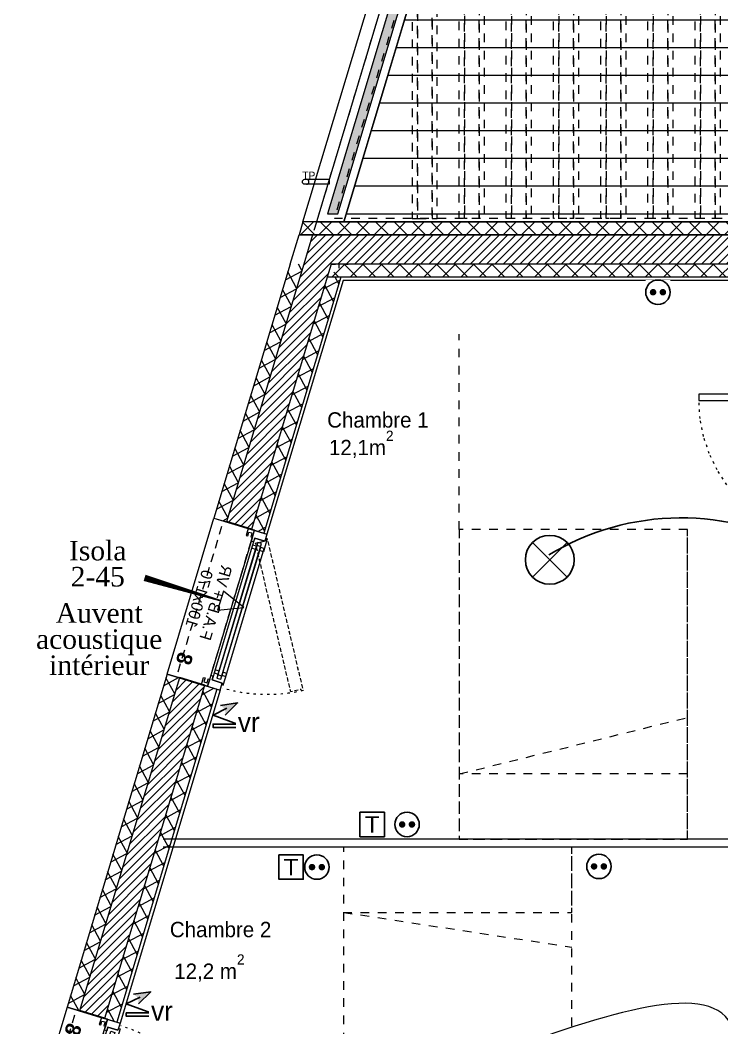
# Model space of a CAD drawing. Header units: centimetres. Extents: x 2738 to 7810, y 2495 to 5758.
# Drawn here: x 2974 to 3405, y 3055 to 3674 of the extents above; entities that cross this region are included whole.
import ezdxf

# ---------------------------------------------------------------- set-up
doc = ezdxf.new("R2010")
doc.units = ezdxf.units.CM
doc.header["$LTSCALE"] = 12.7
for name, pattern in [('Style de ligne -11', [0.694444, 0.41656, -0.277884]), ('Style de ligne -12', [0.328084, 0.109361, -0.218723]), ('Style de ligne -13', [0.295276, 0.19685, -0.098425]), ('Style de ligne -18', [0.328084, 0.109361, -0.218723]), ('VW-01', [0.83312, 0.41656, -0.41656])]:
    doc.linetypes.add(name, pattern=pattern)
doc.layers.get('0').update_dxf_attribs({"lineweight": 5})
for name, color, linetype, lineweight in [('B amÈnagement intÈrieur', 7, 'Continuous', 5), ('B aménagement intérieur', 7, 'Continuous', 5), ('B GÈnÈral', 7, 'Continuous', 5), ('B Général', 7, 'Continuous', 5), ('C ANNOTATIONS-prestations', 7, 'Continuous', 5), ('C ANNOTATIONS-texte', 7, 'Continuous', 5), ('C ANNOTATIONS-texte surfaces', 7, 'Continuous', 5), ('prlm-ELEC-CFA', 1, 'Continuous', 25), ('prlm-ELEC-CFO', 1, 'Continuous', 25)]:
    doc.layers.add(name, color=color, linetype=linetype, lineweight=lineweight)
doc.layers.add('prlm-VMC', color=93, linetype='Continuous')
doc.styles.add('Eurostile', font='')
doc.styles.add('Eurostile (bold)', font='')
doc.styles.add('prlm-elec-cfo', font='comic.ttf', dxfattribs={"height": 12})
doc.styles.add('prlm-vmc', font='pala.ttf', dxfattribs={"height": 14})
doc.styles.get('Eurostile').set_extended_font_data('Eurostile')
doc.styles.get('Eurostile (bold)').set_extended_font_data('Eurostile', bold=True)
pattern_1 = [(45, (0, 0), (-5.656854, 5.656854), []), (135, (0, 0), (5.656854, 5.656854), [])]
pattern_2 = [(-61.70865, (0, 0), (7.044391, 3.791642), []), (28.29135, (0, 0), (3.791642, -7.044391), [])]
pattern_3 = [(45, (0, 0), (2.4253472, -2.6458333), [])]
pattern_4 = [(208.29135, (0, 0), (3.791642, -7.044391), []), (298.29135, (0, 0), (-7.044391, -3.791642), [])]

# ---------------------------------------------------------------- blocks, each defined once
blk = doc.blocks.new('F 100x170 (allège pleine + VR')
at = {"layer": 'B Général', "color": 7, "linetype": 'Continuous', "lineweight": 35}
for p, q in [((-50, 7), (-50, -9)), ((50, 7), (50, -9))]:
    blk.add_line(p, q, dxfattribs=at)
at = {"layer": 'B Général'}
blk.add_line((45, 9), (-45, 9), dxfattribs=at)
at = {"layer": 'B Général', "color": 7, "linetype": 'Style de ligne -13', "lineweight": 5, "flags": 128}
blk.add_lwpolyline([(-35.69, 65.82), (-36.19, 64.95), (-35.32, 64.45), (-38.57, 58.82), (42.63, 11.94), (45.88, 17.57), (46.75, 17.07), (47.25, 17.93)], close=True, dxfattribs=at)
at = {"layer": 'B Général', "lineweight": 5, "flags": 128}
for points in [[(-43, 10.5), (-43, 9), (-50, 9), (-50, 17), (-45.5, 17), (-45.5, 10.5)], [(-43.5, 15.5), (43.5, 15.5), (43.5, 13), (-43.5, 13)], [(-41, 18), (41, 18), (41, 15.5), (-41, 15.5)], [(-41, 13), (41, 13), (41, 10.5), (-41, 10.5)], [(43, 10.5), (43, 9), (50, 9), (50, 17), (45.5, 17), (45.5, 10.5)], [(-50, 9), (-50, 5), (-45.5, 5), (-45.5, 6), (-48, 6), (-48, 8), (-45.5, 8), (-45.5, 9)], [(50, 9), (50, 5), (45.5, 5), (45.5, 6), (48, 6), (48, 8), (45.5, 8), (45.5, 9)]]:
    blk.add_lwpolyline(points, close=True, dxfattribs=at)
at = {"layer": 'B Général', "color": 7, "linetype": 'Continuous', "lineweight": 5, "flags": 128}
for points in [[(-39, 15.5), (-41.5, 15.5), (-41.5, 13), (-39, 13), (-39, 10.5), (-45.5, 10.5), (-45.5, 17), (-46.5, 17), (-46.5, 18), (-39, 18)], [(39, 15.5), (41.5, 15.5), (41.5, 13), (39, 13), (39, 10.5), (45.5, 10.5), (45.5, 17), (46.5, 17), (46.5, 18), (39, 18)]]:
    blk.add_lwpolyline(points, close=True, dxfattribs=at)
at = {"layer": 'B Général', "color": 7, "linetype": 'Style de ligne -11', "lineweight": 5, "flags": 128}
blk.add_lwpolyline([(-50, 9), (50, 9), (50, -11), (-50, -11)], close=True, dxfattribs=at)
at = {"layer": 'B Général', "lineweight": 13, "flags": 128}
blk.add_lwpolyline([(-50, -9), (-50, -17), (50, -17), (50, -9)], dxfattribs=at)
at = {"layer": 'B Général'}
blk.add_circle((47, 17.5), 0.5, dxfattribs=at)
at = {"layer": 'B Général', "color": 7, "linetype": 'Style de ligne -12', "lineweight": 5}
blk.add_arc((49, 17.5), 97.5, 150.29382, 179.70618, dxfattribs=at)
at = {"layer": 'B Général', "color": 7, "insert": (-23.11, 2.65), "char_height": 7.059, "attachment_point": 1, "line_spacing_factor": 0.894142, "style": 'Eurostile'}
blk.add_mtext('F.A.B + VR', dxfattribs=at)
at = {"layer": 'C ANNOTATIONS-prestations', "rotation": 360, "line_spacing_factor": 0.894142}
for s, insert, char_height, attachment_point, style in [('8', (-41.34, -4.77), 9.41, 1, 'Eurostile (bold)'), ('100x170', (0, -7.82), 7.059, 2, 'Eurostile')]:
    blk.add_mtext(s, dxfattribs=dict(at, insert=insert, char_height=char_height, attachment_point=attachment_point, style=style))
blk = doc.blocks.new('Groupe-23-1')
at = {"layer": 'C ANNOTATIONS-prestations', "linetype": 'VW-01', "flags": 128}
for points in [[(3341.84, 4168.4), (3153.92, 3542.39), (3520.92, 3542.39), (3520.92, 4168.4)], [(3510.92, 3552.39), (3167.37, 3552.39), (3349.28, 4158.41), (3510.92, 4158.4)], [(3359.66, 4158.41), (3362.9, 4158.41), (3362.9, 3962.91), (3359.66, 3962.91)], [(3362.9, 4158.41), (3371.89, 4158.41), (3371.89, 3962.91), (3362.9, 3962.91)], [(3371.89, 4158.41), (3374.95, 4158.41), (3374.95, 3962.91), (3371.89, 3962.91)], [(3388.68, 4158.41), (3391.92, 4158.41), (3391.92, 3962.91), (3388.68, 3962.91)], [(3391.92, 4158.41), (3400.91, 4158.41), (3400.91, 3962.91), (3391.92, 3962.91)], [(3400.91, 4158.41), (3403.97, 4158.41), (3403.97, 3962.91), (3400.91, 3962.91)], [(3417.61, 4158.41), (3420.85, 4158.41), (3420.85, 3962.91), (3417.61, 3962.91)], [(3420.85, 4158.41), (3429.85, 4158.41), (3429.85, 3962.91), (3420.85, 3962.91)], [(3429.85, 4158.41), (3432.91, 4158.41), (3432.91, 3962.91), (3429.85, 3962.91)], [(3446.63, 4158.41), (3449.88, 4158.41), (3449.88, 3962.91), (3446.63, 3962.91)], [(3449.88, 4158.41), (3458.87, 4158.41), (3458.87, 3962.91), (3449.88, 3962.91)], [(3458.87, 4158.41), (3461.93, 4158.41), (3461.93, 3962.91), (3458.87, 3962.91)], [(3475.57, 4158.43), (3478.81, 4158.43), (3478.81, 3962.93), (3475.57, 3962.93)], [(3478.81, 4158.43), (3487.8, 4158.43), (3487.8, 3962.93), (3478.81, 3962.93)], [(3487.8, 4158.43), (3490.86, 4158.43), (3490.86, 3962.93), (3487.8, 3962.93)], [(3346.02, 4147.54), (3342.96, 4137.35), (3342.96, 3962.91), (3346.02, 3962.91)], [(3342.96, 4137.35), (3333.96, 4107.39), (3333.96, 3962.91), (3342.96, 3962.91)], [(3333.96, 4107.39), (3330.72, 4096.58), (3330.72, 3962.91), (3333.96, 3962.91)], [(3287.6, 3952.93), (3510.92, 3952.93), (3510.92, 3962.93), (3290.6, 3962.93)], [(3287.65, 3953.08), (3285, 3944.28), (3285, 3757.58), (3288.06, 3757.58), (3288.06, 3953.08)], [(3301.7, 3953.08), (3304.94, 3953.08), (3304.94, 3757.58), (3301.7, 3757.58)], [(3304.94, 3953.08), (3313.94, 3953.08), (3313.94, 3757.58), (3304.94, 3757.58)], [(3313.94, 3953.08), (3317, 3953.08), (3317, 3757.58), (3313.94, 3757.58)], [(3330.72, 3953.08), (3333.96, 3953.08), (3333.96, 3757.58), (3330.72, 3757.58)], [(3333.96, 3953.08), (3342.96, 3953.08), (3342.96, 3757.58), (3333.96, 3757.58)], [(3342.96, 3953.08), (3346.02, 3953.08), (3346.02, 3757.58), (3342.96, 3757.58)], [(3359.66, 3953.08), (3362.9, 3953.08), (3362.9, 3757.58), (3359.66, 3757.58)], [(3362.9, 3953.08), (3371.89, 3953.08), (3371.89, 3757.58), (3362.9, 3757.58)], [(3371.89, 3953.08), (3374.95, 3953.08), (3374.95, 3757.58), (3371.89, 3757.58)], [(3388.68, 3953.08), (3391.92, 3953.08), (3391.92, 3757.58), (3388.68, 3757.58)], [(3391.92, 3953.08), (3400.91, 3953.08), (3400.91, 3757.58), (3391.92, 3757.58)], [(3400.91, 3953.08), (3403.97, 3953.08), (3403.97, 3757.58), (3400.91, 3757.58)], [(3417.61, 3953.08), (3420.85, 3953.08), (3420.85, 3757.58), (3417.61, 3757.58)], [(3420.85, 3953.08), (3429.85, 3953.08), (3429.85, 3757.58), (3420.85, 3757.58)], [(3429.85, 3953.08), (3432.91, 3953.08), (3432.91, 3757.58), (3429.85, 3757.58)], [(3446.63, 3953.08), (3449.88, 3953.08), (3449.88, 3757.58), (3446.63, 3757.58)], [(3449.88, 3953.08), (3458.87, 3953.08), (3458.87, 3757.58), (3449.88, 3757.58)], [(3458.87, 3953.08), (3461.93, 3953.08), (3461.93, 3757.58), (3458.87, 3757.58)], [(3475.57, 3953.1), (3478.81, 3953.1), (3478.81, 3757.6), (3475.57, 3757.6)], [(3478.81, 3953.1), (3487.8, 3953.1), (3487.8, 3757.6), (3478.81, 3757.6)], [(3487.8, 3953.1), (3490.86, 3953.1), (3490.86, 3757.6), (3487.8, 3757.6)], [(3285, 3944.28), (3276.01, 3914.32), (3276.01, 3757.58), (3285, 3757.58)], [(3276.01, 3914.32), (3272.77, 3903.51), (3272.77, 3757.58), (3276.01, 3757.58)], [(3225.96, 3747.6), (3510.92, 3747.6), (3510.92, 3757.6), (3228.96, 3757.6)], [(3218.25, 3552.39), (3227.24, 3552.39), (3227.24, 3747.6), (3225.96, 3747.6), (3218.25, 3721.89)], [(3227.24, 3552.39), (3230.3, 3552.39), (3230.3, 3747.6), (3227.24, 3747.6)], [(3243.88, 3747.6), (3247.13, 3747.6), (3247.13, 3552.38), (3243.88, 3552.38)], [(3247.13, 3747.6), (3256.12, 3747.6), (3256.12, 3552.38), (3247.13, 3552.38)], [(3256.12, 3747.6), (3259.18, 3747.6), (3259.18, 3552.38), (3256.12, 3552.38)], [(3272.77, 3747.6), (3276.01, 3747.6), (3276.01, 3552.38), (3272.77, 3552.38)], [(3276.01, 3747.6), (3285, 3747.6), (3285, 3552.38), (3276.01, 3552.38)], [(3285, 3747.6), (3288.06, 3747.6), (3288.06, 3552.38), (3285, 3552.38)], [(3301.7, 3747.6), (3304.94, 3747.6), (3304.94, 3552.38), (3301.7, 3552.38)], [(3304.94, 3747.6), (3313.94, 3747.6), (3313.94, 3552.38), (3304.94, 3552.38)], [(3313.94, 3747.6), (3317, 3747.6), (3317, 3552.38), (3313.94, 3552.38)], [(3330.72, 3747.6), (3333.96, 3747.6), (3333.96, 3552.38), (3330.72, 3552.38)], [(3333.96, 3747.6), (3342.96, 3747.6), (3342.96, 3552.38), (3333.96, 3552.38)], [(3342.96, 3747.6), (3346.02, 3747.6), (3346.02, 3552.38), (3342.96, 3552.38)], [(3359.66, 3747.6), (3362.9, 3747.6), (3362.9, 3552.38), (3359.66, 3552.38)], [(3362.9, 3747.6), (3371.89, 3747.6), (3371.89, 3552.38), (3362.9, 3552.38)], [(3371.89, 3747.6), (3374.95, 3747.6), (3374.95, 3552.38), (3371.89, 3552.38)], [(3388.68, 3747.6), (3391.92, 3747.6), (3391.92, 3552.38), (3388.68, 3552.38)], [(3391.92, 3747.6), (3400.91, 3747.6), (3400.91, 3552.38), (3391.92, 3552.38)], [(3400.91, 3747.6), (3403.97, 3747.6), (3403.97, 3552.38), (3400.91, 3552.38)], [(3417.61, 3747.6), (3420.85, 3747.6), (3420.85, 3552.38), (3417.61, 3552.38)], [(3420.85, 3747.6), (3429.85, 3747.6), (3429.85, 3552.38), (3420.85, 3552.38)], [(3429.85, 3747.6), (3432.91, 3747.6), (3432.91, 3552.38), (3429.85, 3552.38)], [(3446.63, 3747.6), (3449.88, 3747.6), (3449.88, 3552.38), (3446.63, 3552.38)], [(3449.88, 3747.6), (3458.87, 3747.6), (3458.87, 3552.38), (3449.88, 3552.38)], [(3458.87, 3747.6), (3461.93, 3747.6), (3461.93, 3552.38), (3458.87, 3552.38)], [(3475.57, 3747.61), (3478.81, 3747.61), (3478.81, 3552.39), (3475.57, 3552.39)], [(3478.81, 3747.61), (3487.8, 3747.61), (3487.8, 3552.39), (3478.81, 3552.39)], [(3487.8, 3747.61), (3490.86, 3747.61), (3490.86, 3552.39), (3487.8, 3552.39)], [(3215, 3552.39), (3218.25, 3552.39), (3218.25, 3721.89), (3215, 3711.09)]]:
    blk.add_lwpolyline(points, close=True, dxfattribs=at)
blk = doc.blocks.new('TP')
at = {"linetype": 'Continuous', "lineweight": 5, "flags": 128}
blk.add_lwpolyline([(-6.7, -4.99, -1), (-6.7, -1.99), (8.3, -1.99), (8.3, -4.99)], format="xyb", close=True, dxfattribs=at)
at = {"linetype": 'Continuous', "lineweight": 5}
blk.add_arc((-5.7, -3.49), 1.5, 270, 90, dxfattribs=at)
at = {"insert": (-8.3, -1.99), "char_height": 4.706, "attachment_point": 7, "line_spacing_factor": 0.894142, "style": 'Eurostile'}
blk.add_mtext('TP', dxfattribs=at)
blk = doc.blocks.new('xi.PTCE')
at = {"layer": 'prlm-ELEC-CFO', "color": 0}
for points in [[(-10.61, 10.61), (10.61, -10.61)], [(10.61, 10.61), (-10.61, -10.61)]]:
    blk.add_lwpolyline(points, dxfattribs=at)
at = {"layer": 'prlm-ELEC-CFO', "color": 0, "linetype": 'ByBlock'}
blk.add_circle((0, 0), 15, dxfattribs=at)
blk = doc.blocks.new('xi.PC')
at = {"color": 0, "lineweight": 5}
blk.add_wipeout([(-7.5, -7.5), (7.5, -7.5), (7.5, 7.5), (-7.5, 7.5)], dxfattribs=at).dxf.layer = 'prlm-ELEC-CFO'
at = {"layer": 'prlm-ELEC-CFO', "color": 0, "linetype": 'ByBlock', "lineweight": 5, "const_width": 2}
for points in [[(-4, 0, 1), (-2, 0, 1)], [(2, 0, 1), (4, 0, 1)]]:
    blk.add_lwpolyline(points, format="xyb", close=True, dxfattribs=at)
at = {"layer": 'prlm-ELEC-CFO', "color": 0, "linetype": 'ByBlock', "lineweight": -2}
blk.add_circle((0, 0), 7.5, dxfattribs=at)
blk = doc.blocks.new('xi.TEL')
at = {"layer": 'prlm-ELEC-CFA', "color": 0, "linetype": 'ByBlock', "lineweight": -2, "flags": 128}
blk.add_lwpolyline([(-7.5, 7.5), (7.5, 7.5), (7.5, -7.5), (-7.5, -7.5)], close=True, dxfattribs=at)
at = {"layer": 'prlm-ELEC-CFA', "color": 0, "linetype": 'ByBlock', "insert": (0, 0), "char_height": 10, "width": 11.36, "attachment_point": 5}
blk.add_mtext('{\\fVerdana|b0|i0|c0|p34;T}', dxfattribs=at)
blk = doc.blocks.new('xi.VR')
at = {"layer": 'prlm-ELEC-CFO', "lineweight": 5}
blk.add_hatch(color=0, dxfattribs=at).paths.add_polyline_path([(-3, 6), (-0.1, 3.7), (0, 0), (7.5, 7.5)])
at = {"layer": 'prlm-ELEC-CFO', "color": 0}
for points in [[(-3, 6), (7.5, 7.5), (0, 0)], [(0.95, 4.23), (-7.5, 0), (7.5, -5.5), (-7.5, -5.5), (-7.5, -7.5), (7.5, -7.5)]]:
    blk.add_lwpolyline(points, dxfattribs=at)
blk = doc.blocks.new('Groupe-10-1')
at = {"layer": 'B Général', "color": 7, "linetype": 'VW-01', "lineweight": 5}
blk.add_line((-444.5, 60.51), (-304.5, 39.16), dxfattribs=at)
at = {"layer": 'B Général', "linetype": 'VW-01', "flags": 128}
for points in [[(-304.5, 100.52), (-444.5, 100.52), (-444.5, -89.48), (-304.5, -89.48)], [(-304.5, 100.52), (-444.5, 100.52), (-444.5, 60.51), (-304.5, 60.51)]]:
    blk.add_lwpolyline(points, close=True, dxfattribs=at)
blk = doc.blocks.new('Groupe-3-1')
at = {"layer": 'B Général', "color": 7, "linetype": 'VW-01', "lineweight": 5}
blk.add_line((70, -114.99), (-70, -80.35), dxfattribs=at)
at = {"layer": 'B Général', "linetype": 'VW-01', "flags": 128}
for points in [[(-70, 35), (70, 35), (70, -155), (-70, -155)], [(-70, -114.99), (70, -114.99), (70, -155), (-70, -155)]]:
    blk.add_lwpolyline(points, close=True, dxfattribs=at)
blk = doc.blocks.new('xi.EA')
at = {"layer": 'prlm-VMC', "color": 0, "linetype": 'ByBlock', "lineweight": 5, "flags": 128}
blk.add_lwpolyline([(-6.17, -15), (6.17, -15), (0, 0)], close=True, dxfattribs=at)
at = {"layer": 'prlm-VMC', "color": 0, "linetype": 'ByBlock', "lineweight": -2, "flags": 128}
blk.add_lwpolyline([(0, -15, 1, 4, 0), (0, -63.63, 1, 1, 0)], format="xyseb", dxfattribs=at)
at = {"layer": 'prlm-VMC', "color": 0, "linetype": 'ByBlock', "lineweight": 5}
blk.add_solid([(0, 0), (6.17, -15), (-6.17, -15), (0, 0)], dxfattribs=at)

msp = doc.modelspace()

# ---------------------------------------------------------------- hatches: boundary and pattern name
at = {"layer": 'B amÈnagement intÈrieur', "linetype": 'Continuous', "lineweight": 5, "true_color": 0x444444}
h = msp.add_hatch(dxfattribs=at)
h.set_pattern_fill('H_BARDAGE V 150', color=250, angle=90, style=0, pattern_type=2)
h.set_pattern_definition([(180, (3342.975, 3912.389), (1e-15, 17), [])])
h.paths.add_polyline_path([(3173.03, 3550.39), (3512.92, 3550.39), (3512.92, 4274.39), (3390.36, 4274.39)])
at = {"layer": 'B GÈnÈral', "linetype": 'Continuous', "lineweight": 0, "true_color": 0xdddddd}
msp.add_hatch(color=254, dxfattribs=at).paths.add_polyline_path([(3352.1, 4164.34), (3346.36, 4166.06), (3163.05, 3555.39), (3169.31, 3555.39)])
at = {"layer": 'B GÈnÈral', "linetype": 'Continuous', "lineweight": 5, "true_color": 0x808080}
h = msp.add_hatch(dxfattribs=at)
h.set_pattern_fill('02_ISOLANT', color=8, style=0, pattern_type=2)
h.set_pattern_definition(pattern_1)
h.paths.add_polyline_path([(3145.57, 3542.39), (3520.92, 3542.39), (3520.92, 3550.39), (3147.97, 3550.39)])
at = {"layer": 'B GÈnÈral', "linetype": 'Continuous', "lineweight": 5}
h = msp.add_hatch(dxfattribs=at)
h.set_pattern_fill('50_BETON', style=0, pattern_type=2)
h.set_pattern_definition(pattern_3)
h.paths.add_polyline_path([(3116.34, 3361.55), (3165.23, 3524.39), (3153.92, 3542.39), (3101.02, 3366.15)])
h = msp.add_hatch(dxfattribs=at)
h.set_pattern_fill('50_BETON', style=0, pattern_type=2)
h.set_pattern_definition(pattern_3)
h.paths.add_polyline_path([(3153.92, 3542.39), (3165.23, 3524.39), (3857.92, 3524.39), (3875.92, 3542.39)])
at = {"layer": 'B GÈnÈral', "linetype": 'Continuous', "lineweight": 5, "true_color": 0x808080}
h = msp.add_hatch(dxfattribs=at)
h.set_pattern_fill('02_ISOLANT', color=8, angle=163.29135, style=0, pattern_type=2)
h.set_pattern_definition(pattern_4)
h.paths.add_polyline_path([(3101.02, 3366.15), (3148.52, 3524.39), (3140.17, 3524.39), (3093.36, 3368.45)])
h = msp.add_hatch(dxfattribs=at)
h.set_pattern_fill('02_ISOLANT', color=8, angle=-131.96987, style=0, pattern_type=2)
h.set_pattern_definition([(-86.96987, (0, 0), (7.988815, 0.422889), []), (3.03013, (0, 0), (0.422889, -7.988815), [])])
h.paths.add_polyline_path([(3162.82, 3516.39), (3173.58, 3524.39), (3165.23, 3524.39)])
h = msp.add_hatch(dxfattribs=at)
h.set_pattern_fill('02_ISOLANT', color=8, style=0, pattern_type=2)
h.set_pattern_definition(pattern_1)
h.paths.add_polyline_path([(3173.58, 3524.39), (3162.82, 3516.39), (3559.92, 3516.39), (3559.92, 3524.39)])
h = msp.add_hatch(dxfattribs=at)
h.set_pattern_fill('02_ISOLANT', color=8, angle=163.29135, style=0, pattern_type=2)
h.set_pattern_definition(pattern_4)
h.paths.add_polyline_path([(3124.01, 3359.25), (3171.18, 3516.39), (3162.82, 3516.39), (3116.34, 3361.55)])
h = msp.add_hatch(dxfattribs=at)
h.set_pattern_fill('02_ISOLANT', color=8, angle=-106.70865, style=0, pattern_type=2)
h.set_pattern_definition(pattern_2)
h.paths.add_polyline_path([(3072.27, 3270.37), (3064.61, 3272.67), (3003.23, 3068.21), (3010.89, 3065.91)])
at = {"layer": 'B GÈnÈral', "linetype": 'Continuous', "lineweight": 5}
h = msp.add_hatch(dxfattribs=at)
h.set_pattern_fill('50_BETON', style=0, pattern_type=2)
h.set_pattern_definition(pattern_3)
h.paths.add_polyline_path([(3087.59, 3265.77), (3072.27, 3270.37), (3010.89, 3065.91), (3026.22, 3061.31)])
at = {"layer": 'B GÈnÈral', "linetype": 'Continuous', "lineweight": 5, "true_color": 0x808080}
h = msp.add_hatch(dxfattribs=at)
h.set_pattern_fill('02_ISOLANT', color=8, angle=-106.70865, style=0, pattern_type=2)
h.set_pattern_definition(pattern_2)
h.paths.add_polyline_path([(3095.25, 3263.47), (3087.59, 3265.77), (3026.22, 3061.31), (3033.88, 3059.01)])

# ---------------------------------------------------------------- linework, layer by layer
at = {"layer": 'B aménagement intérieur', "color": 7, "linetype": 'Continuous', "lineweight": 5, "flags": 128}
msp.add_lwpolyline([(3173.03, 3550.39), (3512.92, 3550.39), (3512.92, 4274.39), (3390.36, 4274.39)], close=True, dxfattribs=at)
at = {"layer": 'B Général', "color": 8, "linetype": 'Continuous', "lineweight": 5, "true_color": 0x808080}
msp.add_line((3147.97, 3550.39), (3333.91, 4169.8), dxfattribs=at)
at = {"layer": 'B Général', "color": 7, "linetype": 'Continuous', "lineweight": 13}
for p, q in [((3140.17, 3524.39), (3145.57, 3542.39)), ((3140.17, 3524.39), (3093.36, 3368.45)), ((3559.92, 3524.39), (3175.67, 3524.39)), ((3172.66, 3514.39), (3125.92, 3358.67)), ((3559.92, 3514.39), (3172.66, 3514.39)), ((3093.36, 3368.45), (3125.92, 3358.67)), ((3064.61, 3272.67), (3003.23, 3068.21)), ((3064.61, 3272.67), (3097.17, 3262.89)), ((3097.17, 3262.89), (3035.8, 3058.43)), ((3473.92, 3171.39), (3062.21, 3171.39)), ((3473.92, 3166.39), (3062.21, 3166.39)), ((3003.23, 3068.21), (3035.8, 3058.43))]:
    msp.add_line(p, q, dxfattribs=at)
at = {"layer": 'B Général', "color": 7, "linetype": 'Continuous', "lineweight": 5}
for p, q in [((3153.92, 3542.39), (3145.57, 3542.39)), ((3875.92, 3542.39), (3153.92, 3542.39)), ((3140.17, 3524.39), (3093.36, 3368.45)), ((3148.52, 3524.39), (3101.02, 3366.15)), ((3165.23, 3524.39), (3162.82, 3516.39)), ((3173.58, 3524.39), (3175.67, 3524.39)), ((3857.92, 3524.39), (3175.67, 3524.39)), ((3559.92, 3524.39), (3175.67, 3524.39)), ((3162.82, 3516.39), (3116.34, 3361.55)), ((3171.18, 3516.39), (3124.01, 3359.25)), ((3171.18, 3516.39), (3124.01, 3359.25)), ((3171.18, 3516.39), (3162.82, 3516.39)), ((3559.92, 3516.39), (3171.18, 3516.39)), ((3172.66, 3514.39), (3125.92, 3358.67)), ((3559.92, 3514.39), (3172.66, 3514.39)), ((3064.61, 3272.67), (3003.23, 3068.21)), ((3072.27, 3270.37), (3010.89, 3065.91)), ((3087.59, 3265.77), (3026.22, 3061.31)), ((3095.25, 3263.47), (3033.88, 3059.01)), ((3095.25, 3263.47), (3033.88, 3059.01)), ((3097.17, 3262.89), (3035.8, 3058.43)), ((3473.92, 3171.39), (3062.21, 3171.39)), ((3473.92, 3166.39), (3062.21, 3166.39))]:
    msp.add_line(p, q, dxfattribs=at)
at = {"layer": 'B Général', "color": 7, "linetype": 'Continuous', "lineweight": 18}
for p, q in [((3153.92, 3542.39), (3148.52, 3524.39)), ((3875.92, 3542.39), (3153.92, 3542.39)), ((3148.52, 3524.39), (3101.02, 3366.15)), ((3165.23, 3524.39), (3162.82, 3516.39)), ((3175.67, 3524.39), (3165.23, 3524.39)), ((3857.92, 3524.39), (3175.67, 3524.39)), ((3162.82, 3516.39), (3116.34, 3361.55)), ((3072.27, 3270.37), (3010.89, 3065.91)), ((3087.59, 3265.77), (3026.22, 3061.31))]:
    msp.add_line(p, q, dxfattribs=at)
at = {"layer": 'B Général', "color": 154, "linetype": 'VW-01'}
for p, q in [((3243.92, 3361.39), (3243.92, 3481.39)), ((3383.92, 3361.39), (3243.92, 3361.39)), ((3243.92, 3361.39), (3243.92, 3171.39)), ((3383.92, 3171.39), (3383.92, 3361.39)), ((3473.92, 3171.39), (3383.92, 3171.39))]:
    msp.add_line(p, q, dxfattribs=at)
at = {"layer": 'B Général'}
for p, q in [((3473.92, 3444.63), (3390.92, 3444.63)), ((3390.92, 3444.63), (3390.92, 3440.63)), ((3390.92, 3440.63), (3473.92, 3440.63))]:
    msp.add_line(p, q, dxfattribs=at)
at = {"layer": 'B Général', "linetype": 'Style de ligne -18', "lineweight": 5}
for p, q in [((3391.63, 3429.54), (3390.92, 3440.63)), ((3393.75, 3418.63), (3391.63, 3429.54)), ((3397.24, 3408.1), (3393.75, 3418.63)), ((3402.04, 3398.13), (3397.24, 3408.1)), ((3408.07, 3388.89), (3402.04, 3398.13))]:
    msp.add_line(p, q, dxfattribs=at)
at = {"layer": 'B Général', "color": 7, "linetype": 'Continuous', "lineweight": 5, "flags": 128}
for points in [[(3356.89, 4162.9), (3341.57, 4167.5), (3156.32, 3550.39), (3173.03, 3550.39)], [(3352.1, 4164.34), (3346.36, 4166.06), (3163.05, 3555.39), (3169.31, 3555.39)], [(3145.57, 3542.39), (3520.92, 3542.39), (3520.92, 3550.39), (3147.97, 3550.39)]]:
    msp.add_lwpolyline(points, close=True, dxfattribs=at)
at = {"layer": 'prlm-ELEC-CFO'}
msp.add_arc((3380.04, 3212.63), 156.01, 59.49499, 121.37237, dxfattribs=at)
at = {"layer": 'prlm-ELEC-CFO', "lineweight": 13}
msp.add_spline([(3370.73, 2900.64), (3407.15, 3062.49), (3243.39, 3030.81)], degree=3, dxfattribs=at)

# ---------------------------------------------------------------- block references
at = {"layer": 'B Général', "color": 7}
for name, p in [('TP', (3155.86, 3578.49)), ('Groupe-10-1', (3617.42, 3065.87))]:
    msp.add_blockref(name, p, dxfattribs=at)
at = {"layer": 'B Général', "color": 7, "xscale": -1, "rotation": 253.2913508462771}
msp.add_blockref('F 100x170 (allège pleine + VR', (3095.26, 3315.67), dxfattribs=at)
at = {"layer": 'B Général', "extrusion": (0, 0, -1), "zscale": -1}
msp.add_blockref('Groupe-3-1', (-3313.92, 3326.39), dxfattribs=at)
at = {"layer": 'B Général', "color": 7, "rotation": 253.2913508462771}
msp.add_blockref('F 100x170 (allège pleine + VR', (3005.14, 3015.43), dxfattribs=at)
at = {"layer": 'C ANNOTATIONS-prestations'}
msp.add_blockref('Groupe-23-1', (0, 0), dxfattribs=at)
at = {"layer": 'prlm-ELEC-CFA'}
msp.add_blockref('xi.TEL', (3190.49, 3180.37), dxfattribs=at)
at = {"layer": 'prlm-ELEC-CFO'}
for name, p in [('xi.PTCE', (3299.44, 3342.86)), ('xi.VR', (3100.33, 3247.5)), ('xi.PC', (3329.6, 3154.6)), ('xi.PC', (3156.55, 3154.18)), ('xi.VR', (3047.1, 3070.15))]:
    msp.add_blockref(name, p, dxfattribs=at)

# ---------------------------------------------------------------- texts
at = {"layer": 'C ANNOTATIONS-texte', "color": 7, "char_height": 9.412, "attachment_point": 8, "line_spacing_factor": 0.894142, "style": 'Eurostile'}
for s, insert in [('Chambre 1', (3193.98, 3423.91)), ('Chambre 2', (3097.45, 3111.02))]:
    msp.add_mtext(s, dxfattribs=dict(at, insert=insert))
at = {"layer": 'C ANNOTATIONS-texte surfaces', "color": 7, "char_height": 9.412, "attachment_point": 2, "line_spacing_factor": 0.894142, "style": 'Eurostile'}
for s, insert in [('12,1m{\\H0.6667x;\\S2^ ;}', (3183.77, 3422.18)), ('12,2 m{\\H0.6667x;\\S2^ ;}', (3090.59, 3100.61))]:
    msp.add_mtext(s, dxfattribs=dict(at, insert=insert))
at = {"layer": 'prlm-VMC', "insert": (3022.07, 3340.41), "char_height": 12, "width": 20.51, "attachment_point": 5, "line_spacing_factor": 0.8, "style": 'prlm-vmc', "bg_fill": 3, "box_fill_scale": 1.1, "bg_fill_color": 256, "bg_fill_transparency": 0}
msp.add_mtext('Isola\\P2-45', dxfattribs=at)

# ---------------------------------------------------------------- next in the draw order: block references
at = {"layer": 'prlm-ELEC-CFA'}
msp.add_blockref('xi.TEL', (3140.69, 3154.18), dxfattribs=at)
at = {"layer": 'prlm-ELEC-CFO'}
for p in [(3365.81, 3507.17), (3211.86, 3180.37)]:
    msp.add_blockref('xi.PC', p, dxfattribs=at)

# ---------------------------------------------------------------- next in the draw order: texts
at = {"layer": 'prlm-ELEC-CFO', "lineweight": 20, "char_height": 12, "attachment_point": 5, "line_spacing_factor": 0.8, "style": 'prlm-elec-cfo', "bg_fill": 3, "box_fill_scale": 1.1, "bg_fill_color": 256, "bg_fill_transparency": 0}
for insert in [(3114.75, 3243.17), (3061.51, 3065.82)]:
    msp.add_mtext('vr', dxfattribs=dict(at, insert=insert))
at = {"layer": 'prlm-VMC', "insert": (3022.97, 3294.08), "char_height": 12, "width": 20.51, "attachment_point": 5, "line_spacing_factor": 0.8, "style": 'prlm-vmc', "bg_fill": 2}
msp.add_mtext('Auvent acoustique intérieur', dxfattribs=at)

# ---------------------------------------------------------------- next in the draw order: linework, layer by layer
at = {"layer": 'B Général', "color": 154, "linetype": 'VW-01'}
msp.add_line((3243.92, 3171.39), (3153.92, 3171.39), dxfattribs=at)

# ---------------------------------------------------------------- next in the draw order: block references
at = {"layer": 'prlm-VMC', "rotation": 253.2913508462771}
msp.add_blockref('xi.EA', (3111.75, 3313.49), dxfattribs=at)

doc.saveas('drawing.dxf')
